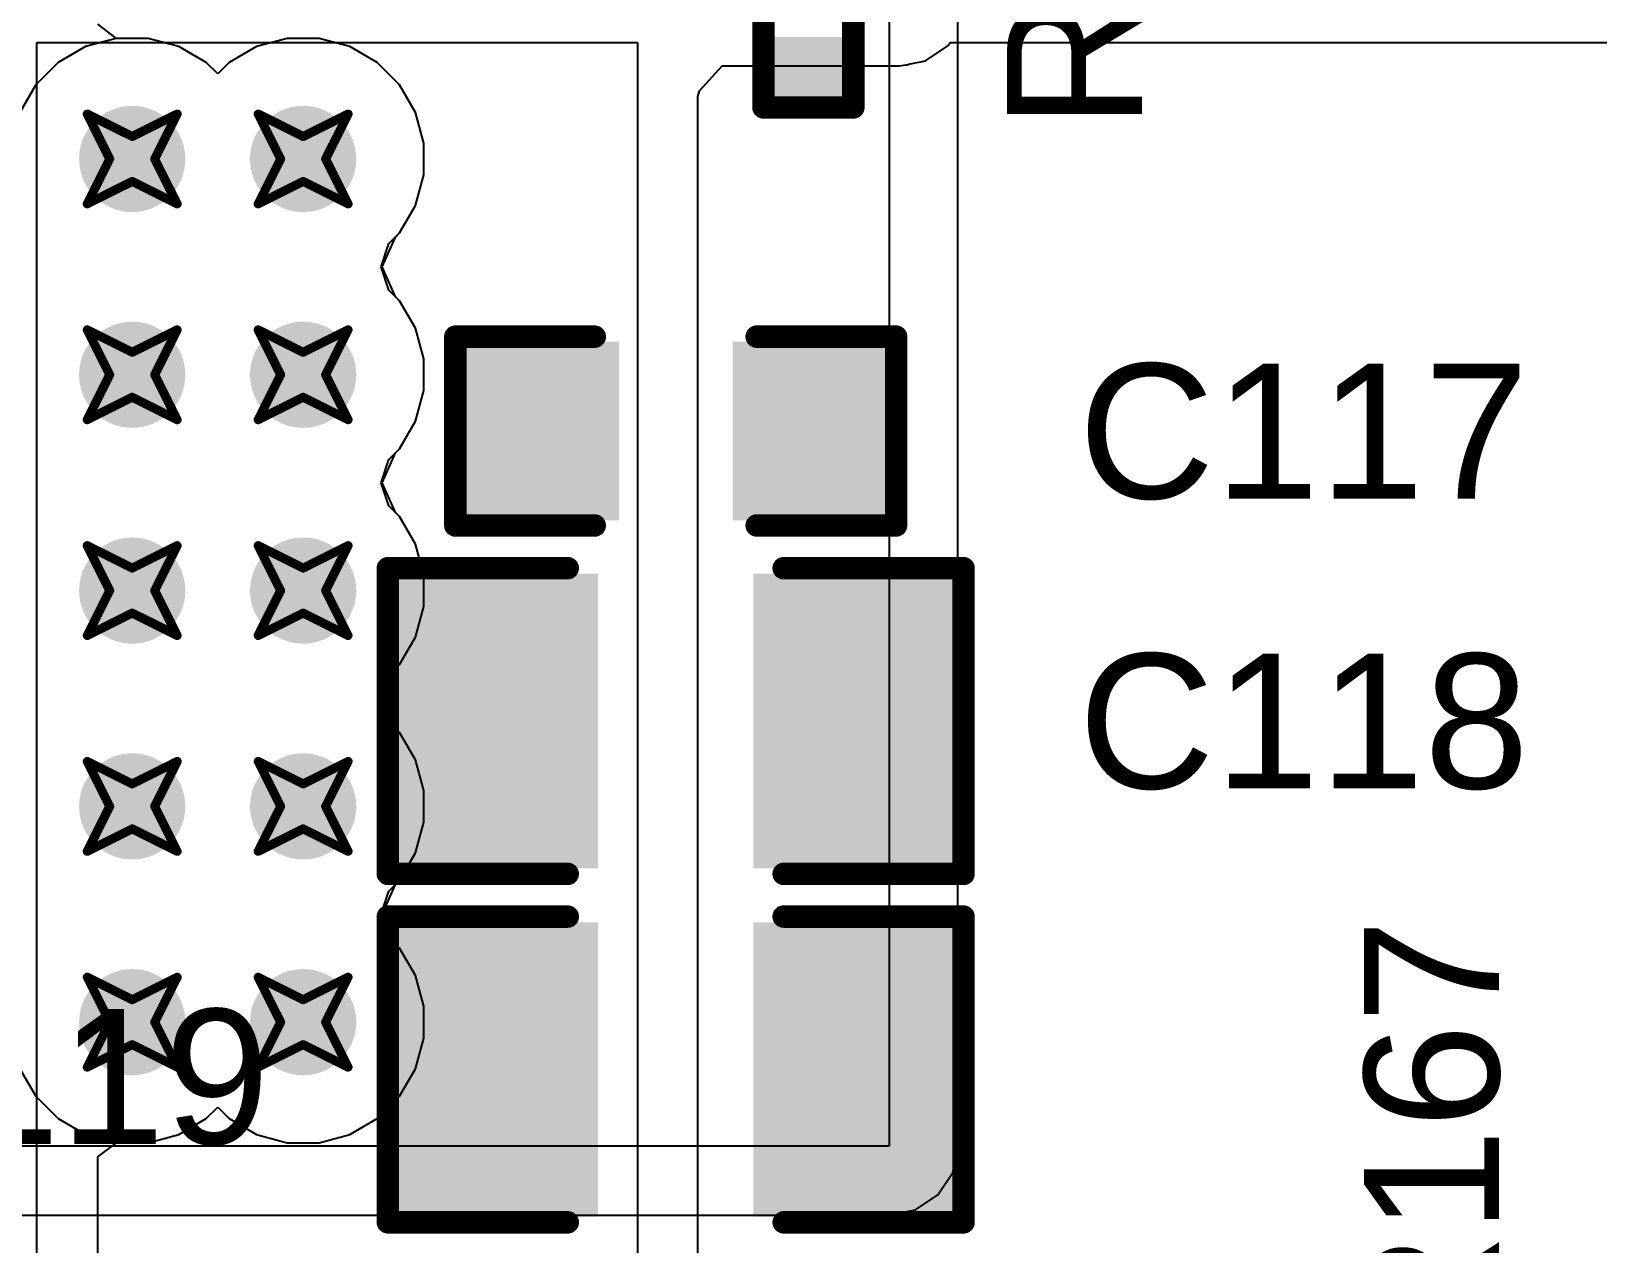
# Model space of a CAD drawing. Header units: inches. Extents: x -36 to 349, y -11 to 240.
# Drawn here: x 50.64 to 59.48, y 36.33 to 43.18 of the extents above; entities that cross this region are included whole.
import ezdxf

# ---------------------------------------------------------------- set-up
doc = ezdxf.new("R2010")
doc.units = ezdxf.units.IN
for name, color, linetype in [('Bottom Layer', 5, 'Continuous'), ('Drill Drawing', 1, 'Continuous'), ('Layer 1', 16, 'Continuous'), ('Layer 2', 76, 'Continuous'), ('Top Layer', 1, 'Continuous'), ('Top Overlay', 2, 'Continuous'), ('Top Paste', 8, 'Continuous'), ('Top Solder', 216, 'Continuous'), ('Via Holes', 16, 'Continuous')]:
    doc.layers.add(name, color=color, linetype=linetype)
doc.styles.add('Arial', font='', dxfattribs={"height": 0.2})
doc.styles.get('Arial').set_extended_font_data('Arial')

# ---------------------------------------------------------------- blocks, each defined once
blk = doc.blocks.new('R___0201_228')
at = {"layer": 'Top Layer'}
for points in [[(-0.41, 0.185), (-0.14, 0.185), (-0.14, -0.185), (-0.41, -0.185)], [(0.14, 0.185), (0.41, 0.185), (0.41, -0.185), (0.14, -0.185)]]:
    blk.add_hatch(color=1, dxfattribs=at).paths.add_polyline_path(points)
at = {"layer": 'Top Paste'}
for points in [[(-0.41, 0.185), (-0.14, 0.185), (-0.14, -0.185), (-0.41, -0.185)], [(0.14, 0.185), (0.41, 0.185), (0.41, -0.185), (0.14, -0.185)]]:
    blk.add_hatch(color=8, dxfattribs=at).paths.add_polyline_path(points)
at = {"layer": 'Top Solder'}
for points in [[(-0.465, 0.24), (-0.085, 0.24), (-0.085, -0.24), (-0.465, -0.24)], [(0.085, 0.24), (0.465, 0.24), (0.465, -0.24), (0.085, -0.24)]]:
    blk.add_hatch(color=216, dxfattribs=at).paths.add_polyline_path(points)
at = {"layer": 'Top Overlay'}
for points in [[(-0.4826, -0.254, 0.127, 0.127, 0), (-0.4826, 0.254, 0.127, 0.127, 0)], [(0.4826, 0.254, 0.127, 0.127, 0), (-0.4826, 0.254, 0.127, 0.127, 0)], [(0.4826, -0.254, 0.127, 0.127, 0), (0.4826, 0.254, 0.127, 0.127, 0)], [(0.4826, -0.254, 0.127, 0.127, 0), (-0.4826, -0.254, 0.127, 0.127, 0)]]:
    blk.add_lwpolyline(points, format="xyseb", dxfattribs=at)
for points in [[(-0.5144, 0.254, 0.0635, 0.0635, 1), (-0.4509, 0.254, 0.0635, 0.0635, 1)], [(-0.5144, 0.254, 0.0635, 0.0635, 1), (-0.4509, 0.254, 0.0635, 0.0635, 1)], [(0.4508, 0.254, 0.0635, 0.0635, 1), (0.5143, 0.254, 0.0635, 0.0635, 1)], [(0.4508, 0.254, 0.0635, 0.0635, 1), (0.5143, 0.254, 0.0635, 0.0635, 1)], [(-0.5144, -0.254, 0.0635, 0.0635, 1), (-0.4509, -0.254, 0.0635, 0.0635, 1)], [(-0.5144, -0.254, 0.0635, 0.0635, 1), (-0.4509, -0.254, 0.0635, 0.0635, 1)], [(0.4508, -0.254, 0.0635, 0.0635, 1), (0.5143, -0.254, 0.0635, 0.0635, 1)], [(0.4508, -0.254, 0.0635, 0.0635, 1), (0.5143, -0.254, 0.0635, 0.0635, 1)]]:
    blk.add_lwpolyline(points, format="xyseb", close=True, dxfattribs=at)
blk = doc.blocks.new('C___0805_420')
at = {"layer": 'Top Layer'}
for points in [[(-1.524, 0.762), (-0.508, 0.762), (-0.508, -0.762), (-1.524, -0.762)], [(0.508, 0.762), (1.524, 0.762), (1.524, -0.762), (0.508, -0.762)]]:
    blk.add_hatch(color=1, dxfattribs=at).paths.add_polyline_path(points)
at = {"layer": 'Top Paste'}
for points in [[(-1.524, 0.762), (-0.508, 0.762), (-0.508, -0.762), (-1.524, -0.762)], [(0.508, 0.762), (1.524, 0.762), (1.524, -0.762), (0.508, -0.762)]]:
    blk.add_hatch(color=8, dxfattribs=at).paths.add_polyline_path(points)
at = {"layer": 'Top Solder'}
for points in [[(-1.594, 0.832), (-0.438, 0.832), (-0.438, -0.832), (-1.594, -0.832)], [(0.438, 0.832), (1.594, 0.832), (1.594, -0.832), (0.438, -0.832)]]:
    blk.add_hatch(color=216, dxfattribs=at).paths.add_polyline_path(points)
at = {"layer": 'Top Overlay'}
for points in [[(-1.6256, 0.8636, 0.127, 0.127, 0), (-0.6096, 0.8636, 0.127, 0.127, 0)], [(-1.6256, -0.8636, 0.127, 0.127, 0), (-1.6256, 0.8636, 0.127, 0.127, 0)], [(0.6096, 0.8636, 0.127, 0.127, 0), (1.6256, 0.8636, 0.127, 0.127, 0)], [(1.6256, -0.8636, 0.127, 0.127, 0), (1.6256, 0.8636, 0.127, 0.127, 0)], [(-1.6256, -0.8636, 0.127, 0.127, 0), (-0.6096, -0.8636, 0.127, 0.127, 0)], [(0.6096, -0.8636, 0.127, 0.127, 0), (1.6256, -0.8636, 0.127, 0.127, 0)]]:
    blk.add_lwpolyline(points, format="xyseb", dxfattribs=at)
for points in [[(-1.6573, 0.8636, 0.0635, 0.0635, 1), (-1.5938, 0.8636, 0.0635, 0.0635, 1)], [(-1.6573, 0.8636, 0.0635, 0.0635, 1), (-1.5938, 0.8636, 0.0635, 0.0635, 1)], [(-0.6413, 0.8636, 0.0635, 0.0635, 1), (-0.5778, 0.8636, 0.0635, 0.0635, 1)], [(0.5779, 0.8636, 0.0635, 0.0635, 1), (0.6414, 0.8636, 0.0635, 0.0635, 1)], [(1.5939, 0.8636, 0.0635, 0.0635, 1), (1.6574, 0.8636, 0.0635, 0.0635, 1)], [(1.5939, 0.8636, 0.0635, 0.0635, 1), (1.6574, 0.8636, 0.0635, 0.0635, 1)], [(-1.6573, -0.8636, 0.0635, 0.0635, 1), (-1.5938, -0.8636, 0.0635, 0.0635, 1)], [(-1.6573, -0.8636, 0.0635, 0.0635, 1), (-1.5938, -0.8636, 0.0635, 0.0635, 1)], [(-0.6413, -0.8636, 0.0635, 0.0635, 1), (-0.5778, -0.8636, 0.0635, 0.0635, 1)], [(0.5779, -0.8636, 0.0635, 0.0635, 1), (0.6414, -0.8636, 0.0635, 0.0635, 1)], [(1.5939, -0.8636, 0.0635, 0.0635, 1), (1.6574, -0.8636, 0.0635, 0.0635, 1)], [(1.5939, -0.8636, 0.0635, 0.0635, 1), (1.6574, -0.8636, 0.0635, 0.0635, 1)]]:
    blk.add_lwpolyline(points, format="xyseb", close=True, dxfattribs=at)
blk = doc.blocks.new('C___0805_421')
at = {"layer": 'Top Layer'}
for points in [[(-1.524, 0.762), (-0.508, 0.762), (-0.508, -0.762), (-1.524, -0.762)], [(0.508, 0.762), (1.524, 0.762), (1.524, -0.762), (0.508, -0.762)]]:
    blk.add_hatch(color=1, dxfattribs=at).paths.add_polyline_path(points)
at = {"layer": 'Top Paste'}
for points in [[(-1.524, 0.762), (-0.508, 0.762), (-0.508, -0.762), (-1.524, -0.762)], [(0.508, 0.762), (1.524, 0.762), (1.524, -0.762), (0.508, -0.762)]]:
    blk.add_hatch(color=8, dxfattribs=at).paths.add_polyline_path(points)
at = {"layer": 'Top Solder'}
for points in [[(-1.594, 0.832), (-0.438, 0.832), (-0.438, -0.832), (-1.594, -0.832)], [(0.438, 0.832), (1.594, 0.832), (1.594, -0.832), (0.438, -0.832)]]:
    blk.add_hatch(color=216, dxfattribs=at).paths.add_polyline_path(points)
at = {"layer": 'Top Overlay'}
for points in [[(-1.6256, 0.8636, 0.127, 0.127, 0), (-0.6096, 0.8636, 0.127, 0.127, 0)], [(-1.6256, -0.8636, 0.127, 0.127, 0), (-1.6256, 0.8636, 0.127, 0.127, 0)], [(0.6096, 0.8636, 0.127, 0.127, 0), (1.6256, 0.8636, 0.127, 0.127, 0)], [(1.6256, -0.8636, 0.127, 0.127, 0), (1.6256, 0.8636, 0.127, 0.127, 0)], [(-1.6256, -0.8636, 0.127, 0.127, 0), (-0.6096, -0.8636, 0.127, 0.127, 0)], [(0.6096, -0.8636, 0.127, 0.127, 0), (1.6256, -0.8636, 0.127, 0.127, 0)]]:
    blk.add_lwpolyline(points, format="xyseb", dxfattribs=at)
for points in [[(-1.6573, 0.8636, 0.0635, 0.0635, 1), (-1.5938, 0.8636, 0.0635, 0.0635, 1)], [(-1.6573, 0.8636, 0.0635, 0.0635, 1), (-1.5938, 0.8636, 0.0635, 0.0635, 1)], [(-0.6413, 0.8636, 0.0635, 0.0635, 1), (-0.5778, 0.8636, 0.0635, 0.0635, 1)], [(0.5779, 0.8636, 0.0635, 0.0635, 1), (0.6414, 0.8636, 0.0635, 0.0635, 1)], [(1.5939, 0.8636, 0.0635, 0.0635, 1), (1.6574, 0.8636, 0.0635, 0.0635, 1)], [(1.5939, 0.8636, 0.0635, 0.0635, 1), (1.6574, 0.8636, 0.0635, 0.0635, 1)], [(-1.6573, -0.8636, 0.0635, 0.0635, 1), (-1.5938, -0.8636, 0.0635, 0.0635, 1)], [(-1.6573, -0.8636, 0.0635, 0.0635, 1), (-1.5938, -0.8636, 0.0635, 0.0635, 1)], [(-0.6413, -0.8636, 0.0635, 0.0635, 1), (-0.5778, -0.8636, 0.0635, 0.0635, 1)], [(0.5779, -0.8636, 0.0635, 0.0635, 1), (0.6414, -0.8636, 0.0635, 0.0635, 1)], [(1.5939, -0.8636, 0.0635, 0.0635, 1), (1.6574, -0.8636, 0.0635, 0.0635, 1)], [(1.5939, -0.8636, 0.0635, 0.0635, 1), (1.6574, -0.8636, 0.0635, 0.0635, 1)]]:
    blk.add_lwpolyline(points, format="xyseb", close=True, dxfattribs=at)
blk = doc.blocks.new('C___0603_422')
at = {"layer": 'Top Layer'}
for points in [[(-0.381, 0.4445), (-0.381, -0.4445), (-1.143, -0.4445), (-1.143, 0.4445)], [(1.143, 0.4445), (1.143, -0.4445), (0.381, -0.4445), (0.381, 0.4445)]]:
    blk.add_hatch(color=1, dxfattribs=at).paths.add_polyline_path(points)
at = {"layer": 'Top Paste'}
for points in [[(-0.381, 0.4445), (-0.381, -0.4445), (-1.143, -0.4445), (-1.143, 0.4445)], [(1.143, 0.4445), (1.143, -0.4445), (0.381, -0.4445), (0.381, 0.4445)]]:
    blk.add_hatch(color=8, dxfattribs=at).paths.add_polyline_path(points)
at = {"layer": 'Top Solder'}
for points in [[(-0.321, 0.5045), (-0.321, -0.5045), (-1.203, -0.5045), (-1.203, 0.5045)], [(1.203, 0.5045), (1.203, -0.5045), (0.321, -0.5045), (0.321, 0.5045)]]:
    blk.add_hatch(color=216, dxfattribs=at).paths.add_polyline_path(points)
at = {"layer": 'Top Overlay'}
for points in [[(-1.2446, 0.5334, 0.127, 0.127, 0), (-0.4572, 0.5334, 0.127, 0.127, 0)], [(-1.2446, -0.5334, 0.127, 0.127, 0), (-1.2446, 0.5334, 0.127, 0.127, 0)], [(0.4572, 0.5334, 0.127, 0.127, 0), (1.2446, 0.5334, 0.127, 0.127, 0)], [(1.2446, -0.5334, 0.127, 0.127, 0), (1.2446, 0.5334, 0.127, 0.127, 0)], [(-1.2446, -0.5334, 0.127, 0.127, 0), (-0.4572, -0.5334, 0.127, 0.127, 0)], [(0.4572, -0.5334, 0.127, 0.127, 0), (1.2446, -0.5334, 0.127, 0.127, 0)]]:
    blk.add_lwpolyline(points, format="xyseb", dxfattribs=at)
for points in [[(-1.2763, 0.5334, 0.0635, 0.0635, 1), (-1.2128, 0.5334, 0.0635, 0.0635, 1)], [(-1.2763, 0.5334, 0.0635, 0.0635, 1), (-1.2128, 0.5334, 0.0635, 0.0635, 1)], [(-0.4889, 0.5334, 0.0635, 0.0635, 1), (-0.4254, 0.5334, 0.0635, 0.0635, 1)], [(0.4255, 0.5334, 0.0635, 0.0635, 1), (0.489, 0.5334, 0.0635, 0.0635, 1)], [(1.2129, 0.5334, 0.0635, 0.0635, 1), (1.2764, 0.5334, 0.0635, 0.0635, 1)], [(1.2129, 0.5334, 0.0635, 0.0635, 1), (1.2764, 0.5334, 0.0635, 0.0635, 1)], [(-1.2763, -0.5334, 0.0635, 0.0635, 1), (-1.2128, -0.5334, 0.0635, 0.0635, 1)], [(-1.2763, -0.5334, 0.0635, 0.0635, 1), (-1.2128, -0.5334, 0.0635, 0.0635, 1)], [(-0.4889, -0.5334, 0.0635, 0.0635, 1), (-0.4254, -0.5334, 0.0635, 0.0635, 1)], [(0.4255, -0.5334, 0.0635, 0.0635, 1), (0.489, -0.5334, 0.0635, 0.0635, 1)], [(1.2129, -0.5334, 0.0635, 0.0635, 1), (1.2764, -0.5334, 0.0635, 0.0635, 1)], [(1.2129, -0.5334, 0.0635, 0.0635, 1), (1.2764, -0.5334, 0.0635, 0.0635, 1)]]:
    blk.add_lwpolyline(points, format="xyseb", close=True, dxfattribs=at)

msp = doc.modelspace()

# ---------------------------------------------------------------- hatches: boundary and pattern name
at = {"layer": 'Bottom Layer'}
h = msp.add_hatch(color=5, dxfattribs=at)
edge = h.paths.add_edge_path()
edge.add_arc((51.2068, 42.457), 0.3, 0, 360)
h = msp.add_hatch(color=5, dxfattribs=at)
edge = h.paths.add_edge_path()
edge.add_arc((52.172, 42.457), 0.3, 0, 360)
h = msp.add_hatch(color=5, dxfattribs=at)
edge = h.paths.add_edge_path()
edge.add_arc((51.2068, 41.2378), 0.3, 0, 360)
h = msp.add_hatch(color=5, dxfattribs=at)
edge = h.paths.add_edge_path()
edge.add_arc((52.172, 41.2378), 0.3, 0, 360)
h = msp.add_hatch(color=5, dxfattribs=at)
edge = h.paths.add_edge_path()
edge.add_arc((51.2068, 40.0186), 0.3, 0, 360)
h = msp.add_hatch(color=5, dxfattribs=at)
edge = h.paths.add_edge_path()
edge.add_arc((52.172, 40.0186), 0.3, 0, 360)
h = msp.add_hatch(color=5, dxfattribs=at)
edge = h.paths.add_edge_path()
edge.add_arc((51.2068, 38.7994), 0.3, 0, 360)
h = msp.add_hatch(color=5, dxfattribs=at)
edge = h.paths.add_edge_path()
edge.add_arc((52.172, 38.7994), 0.3, 0, 360)
h = msp.add_hatch(color=5, dxfattribs=at)
edge = h.paths.add_edge_path()
edge.add_arc((51.2068, 37.5802), 0.3, 0, 360)
h = msp.add_hatch(color=5, dxfattribs=at)
edge = h.paths.add_edge_path()
edge.add_arc((52.172, 37.5802), 0.3, 0, 360)
at = {"layer": 'Layer 1'}
h = msp.add_hatch(color=16, dxfattribs=at)
edge = h.paths.add_edge_path()
edge.add_arc((51.2068, 42.457), 0.3, 0, 360)
h = msp.add_hatch(color=16, dxfattribs=at)
edge = h.paths.add_edge_path()
edge.add_arc((52.172, 42.457), 0.3, 0, 360)
h = msp.add_hatch(color=16, dxfattribs=at)
edge = h.paths.add_edge_path()
edge.add_arc((51.2068, 41.2378), 0.3, 0, 360)
h = msp.add_hatch(color=16, dxfattribs=at)
edge = h.paths.add_edge_path()
edge.add_arc((52.172, 41.2378), 0.3, 0, 360)
h = msp.add_hatch(color=16, dxfattribs=at)
edge = h.paths.add_edge_path()
edge.add_arc((51.2068, 40.0186), 0.3, 0, 360)
h = msp.add_hatch(color=16, dxfattribs=at)
edge = h.paths.add_edge_path()
edge.add_arc((52.172, 40.0186), 0.3, 0, 360)
h = msp.add_hatch(color=16, dxfattribs=at)
edge = h.paths.add_edge_path()
edge.add_arc((51.2068, 38.7994), 0.3, 0, 360)
h = msp.add_hatch(color=16, dxfattribs=at)
edge = h.paths.add_edge_path()
edge.add_arc((52.172, 38.7994), 0.3, 0, 360)
h = msp.add_hatch(color=16, dxfattribs=at)
edge = h.paths.add_edge_path()
edge.add_arc((51.2068, 37.5802), 0.3, 0, 360)
h = msp.add_hatch(color=16, dxfattribs=at)
edge = h.paths.add_edge_path()
edge.add_arc((52.172, 37.5802), 0.3, 0, 360)
at = {"layer": 'Layer 2'}
h = msp.add_hatch(color=76, dxfattribs=at)
edge = h.paths.add_edge_path()
edge.add_arc((51.2068, 42.457), 0.3, 0, 360)
h = msp.add_hatch(color=76, dxfattribs=at)
edge = h.paths.add_edge_path()
edge.add_arc((52.172, 42.457), 0.3, 0, 360)
h = msp.add_hatch(color=76, dxfattribs=at)
edge = h.paths.add_edge_path()
edge.add_arc((51.2068, 41.2378), 0.3, 0, 360)
h = msp.add_hatch(color=76, dxfattribs=at)
edge = h.paths.add_edge_path()
edge.add_arc((52.172, 41.2378), 0.3, 0, 360)
h = msp.add_hatch(color=76, dxfattribs=at)
edge = h.paths.add_edge_path()
edge.add_arc((51.2068, 40.0186), 0.3, 0, 360)
h = msp.add_hatch(color=76, dxfattribs=at)
edge = h.paths.add_edge_path()
edge.add_arc((52.172, 40.0186), 0.3, 0, 360)
h = msp.add_hatch(color=76, dxfattribs=at)
edge = h.paths.add_edge_path()
edge.add_arc((51.2068, 38.7994), 0.3, 0, 360)
h = msp.add_hatch(color=76, dxfattribs=at)
edge = h.paths.add_edge_path()
edge.add_arc((52.172, 38.7994), 0.3, 0, 360)
h = msp.add_hatch(color=76, dxfattribs=at)
edge = h.paths.add_edge_path()
edge.add_arc((51.2068, 37.5802), 0.3, 0, 360)
h = msp.add_hatch(color=76, dxfattribs=at)
edge = h.paths.add_edge_path()
edge.add_arc((52.172, 37.5802), 0.3, 0, 360)
at = {"layer": 'Top Layer'}
h = msp.add_hatch(color=1, dxfattribs=at)
edge = h.paths.add_edge_path()
edge.add_arc((51.2068, 42.457), 0.3, 0, 360)
h = msp.add_hatch(color=1, dxfattribs=at)
edge = h.paths.add_edge_path()
edge.add_arc((52.172, 42.457), 0.3, 0, 360)
h = msp.add_hatch(color=1, dxfattribs=at)
edge = h.paths.add_edge_path()
edge.add_arc((51.2068, 41.2378), 0.3, 0, 360)
h = msp.add_hatch(color=1, dxfattribs=at)
edge = h.paths.add_edge_path()
edge.add_arc((52.172, 41.2378), 0.3, 0, 360)
h = msp.add_hatch(color=1, dxfattribs=at)
edge = h.paths.add_edge_path()
edge.add_arc((51.2068, 40.0186), 0.3, 0, 360)
h = msp.add_hatch(color=1, dxfattribs=at)
edge = h.paths.add_edge_path()
edge.add_arc((52.172, 40.0186), 0.3, 0, 360)
h = msp.add_hatch(color=1, dxfattribs=at)
edge = h.paths.add_edge_path()
edge.add_arc((51.2068, 38.7994), 0.3, 0, 360)
h = msp.add_hatch(color=1, dxfattribs=at)
edge = h.paths.add_edge_path()
edge.add_arc((52.172, 38.7994), 0.3, 0, 360)
h = msp.add_hatch(color=1, dxfattribs=at)
edge = h.paths.add_edge_path()
edge.add_arc((51.2068, 37.5802), 0.3, 0, 360)
h = msp.add_hatch(color=1, dxfattribs=at)
edge = h.paths.add_edge_path()
edge.add_arc((52.172, 37.5802), 0.3, 0, 360)
at = {"layer": 'Via Holes'}
h = msp.add_hatch(color=7, dxfattribs=at)
edge = h.paths.add_edge_path()
edge.add_arc((51.2068, 42.457), 0.15, 0, 360)
h = msp.add_hatch(color=7, dxfattribs=at)
edge = h.paths.add_edge_path()
edge.add_arc((52.172, 42.457), 0.15, 0, 360)
h = msp.add_hatch(color=7, dxfattribs=at)
edge = h.paths.add_edge_path()
edge.add_arc((51.2068, 41.2378), 0.15, 0, 360)
h = msp.add_hatch(color=7, dxfattribs=at)
edge = h.paths.add_edge_path()
edge.add_arc((52.172, 41.2378), 0.15, 0, 360)
h = msp.add_hatch(color=7, dxfattribs=at)
edge = h.paths.add_edge_path()
edge.add_arc((51.2068, 40.0186), 0.15, 0, 360)
h = msp.add_hatch(color=7, dxfattribs=at)
edge = h.paths.add_edge_path()
edge.add_arc((52.172, 40.0186), 0.15, 0, 360)
h = msp.add_hatch(color=7, dxfattribs=at)
edge = h.paths.add_edge_path()
edge.add_arc((51.2068, 38.7994), 0.15, 0, 360)
h = msp.add_hatch(color=7, dxfattribs=at)
edge = h.paths.add_edge_path()
edge.add_arc((52.172, 38.7994), 0.15, 0, 360)
h = msp.add_hatch(color=7, dxfattribs=at)
edge = h.paths.add_edge_path()
edge.add_arc((51.2068, 37.5802), 0.15, 0, 360)
h = msp.add_hatch(color=7, dxfattribs=at)
edge = h.paths.add_edge_path()
edge.add_arc((52.172, 37.5802), 0.15, 0, 360)

# ---------------------------------------------------------------- linework, layer by layer
at = {"layer": 'Bottom Layer'}
for p, q in [((50.9439, 43.0916), (50.7887, 43.0019)), ((51.1171, 43.138), (50.9439, 43.0916)), ((51.2965, 43.138), (51.1171, 43.138)), ((51.4697, 43.0916), (51.2965, 43.138)), ((51.6249, 43.0019), (51.4697, 43.0916)), ((51.9091, 43.0916), (51.7539, 43.0019)), ((52.0823, 43.138), (51.9091, 43.0916)), ((52.2617, 43.138), (52.0823, 43.138)), ((52.4349, 43.0916), (52.2617, 43.138)), ((52.5901, 43.0019), (52.4349, 43.0916)), ((50.7887, 43.0019), (50.6619, 42.8751)), ((51.6894, 42.9375), (51.6249, 43.0019)), ((51.7539, 43.0019), (51.6894, 42.9375)), ((52.7169, 42.8751), (52.5901, 43.0019)), ((50.6619, 42.8751), (50.5722, 42.7198)), ((52.8066, 42.7198), (52.7169, 42.8751)), ((52.853, 42.5466), (52.8066, 42.7198)), ((52.853, 42.3673), (52.853, 42.5466)), ((52.8066, 42.1941), (52.853, 42.3673)), ((52.7169, 42.0388), (52.8066, 42.1941)), ((52.6568, 41.9787), (52.7169, 42.0388)), ((52.6121, 41.8474), (52.6568, 41.9787)), ((52.6568, 41.7161), (52.6121, 41.8474)), ((52.7169, 41.6559), (52.6568, 41.7161)), ((52.8066, 41.5006), (52.7169, 41.6559)), ((52.853, 41.3274), (52.8066, 41.5006)), ((52.853, 41.1481), (52.853, 41.3274)), ((52.8066, 40.9749), (52.853, 41.1481)), ((52.7169, 40.8196), (52.8066, 40.9749)), ((52.6568, 40.7595), (52.7169, 40.8196)), ((52.6121, 40.6282), (52.6568, 40.7595)), ((52.6568, 40.4969), (52.6121, 40.6282)), ((52.7169, 40.4367), (52.6568, 40.4969)), ((52.8066, 40.2814), (52.7169, 40.4367)), ((52.853, 40.1082), (52.8066, 40.2814)), ((52.853, 39.9289), (52.853, 40.1082)), ((52.8066, 39.7557), (52.853, 39.9289)), ((52.7169, 39.6004), (52.8066, 39.7557)), ((52.6121, 39.409), (52.6568, 39.5403)), ((52.6568, 39.5403), (52.7169, 39.6004)), ((52.6568, 39.2777), (52.6121, 39.409)), ((52.7169, 39.2175), (52.6568, 39.2777)), ((52.8066, 39.0622), (52.7169, 39.2175)), ((52.853, 38.889), (52.8066, 39.0622)), ((52.853, 38.7097), (52.853, 38.889)), ((52.8066, 38.5365), (52.853, 38.7097)), ((52.7169, 38.3812), (52.8066, 38.5365)), ((52.6121, 38.1898), (52.6568, 38.3211)), ((52.6568, 38.3211), (52.7169, 38.3812)), ((52.6568, 38.0585), (52.6121, 38.1898)), ((52.7169, 37.9983), (52.6568, 38.0585)), ((52.8066, 37.843), (52.7169, 37.9983)), ((52.853, 37.6698), (52.8066, 37.843)), ((52.853, 37.4905), (52.853, 37.6698)), ((52.8066, 37.3173), (52.853, 37.4905)), ((50.5722, 37.3173), (50.6619, 37.162)), ((52.7169, 37.162), (52.8066, 37.3173)), ((50.6619, 37.162), (50.7887, 37.0352)), ((52.5901, 37.0352), (52.7169, 37.162)), ((51.6249, 37.0352), (51.6894, 37.0997)), ((51.6894, 37.0997), (51.7539, 37.0352)), ((50.7887, 37.0352), (50.9439, 36.9456)), ((51.4697, 36.9456), (51.6249, 37.0352)), ((51.7539, 37.0352), (51.9091, 36.9456)), ((52.4349, 36.9456), (52.5901, 37.0352)), ((50.9439, 36.9456), (51.1171, 36.8992)), ((51.1171, 36.8992), (51.2965, 36.8992)), ((51.2965, 36.8992), (51.4697, 36.9456)), ((51.9091, 36.9456), (52.0823, 36.8992)), ((52.0823, 36.8992), (52.2617, 36.8992)), ((52.2617, 36.8992), (52.4349, 36.9456))]:
    msp.add_line(p, q, dxfattribs=at)
at = {"layer": 'Drill Drawing'}
for points in [[(50.9528, 42.711, 0.0508, 0.0508, 0), (51.2068, 42.584, 0.0508, 0.0508, 0)], [(50.9528, 42.711, 0.0508, 0.0508, 0), (51.0798, 42.457, 0.0508, 0.0508, 0)], [(51.2068, 42.584, 0.0508, 0.0508, 0), (51.4608, 42.711, 0.0508, 0.0508, 0)], [(51.3338, 42.457, 0.0508, 0.0508, 0), (51.4608, 42.711, 0.0508, 0.0508, 0)], [(51.918, 42.711, 0.0508, 0.0508, 0), (52.172, 42.584, 0.0508, 0.0508, 0)], [(51.918, 42.711, 0.0508, 0.0508, 0), (52.045, 42.457, 0.0508, 0.0508, 0)], [(52.172, 42.584, 0.0508, 0.0508, 0), (52.426, 42.711, 0.0508, 0.0508, 0)], [(52.299, 42.457, 0.0508, 0.0508, 0), (52.426, 42.711, 0.0508, 0.0508, 0)], [(50.9528, 42.203, 0.0508, 0.0508, 0), (51.0798, 42.457, 0.0508, 0.0508, 0)], [(51.3338, 42.457, 0.0508, 0.0508, 0), (51.4608, 42.203, 0.0508, 0.0508, 0)], [(51.918, 42.203, 0.0508, 0.0508, 0), (52.045, 42.457, 0.0508, 0.0508, 0)], [(52.299, 42.457, 0.0508, 0.0508, 0), (52.426, 42.203, 0.0508, 0.0508, 0)], [(50.9528, 42.203, 0.0508, 0.0508, 0), (51.2068, 42.33, 0.0508, 0.0508, 0)], [(51.2068, 42.33, 0.0508, 0.0508, 0), (51.4608, 42.203, 0.0508, 0.0508, 0)], [(51.918, 42.203, 0.0508, 0.0508, 0), (52.172, 42.33, 0.0508, 0.0508, 0)], [(52.172, 42.33, 0.0508, 0.0508, 0), (52.426, 42.203, 0.0508, 0.0508, 0)], [(50.9528, 41.4918, 0.0508, 0.0508, 0), (51.2068, 41.3648, 0.0508, 0.0508, 0)], [(50.9528, 41.4918, 0.0508, 0.0508, 0), (51.0798, 41.2378, 0.0508, 0.0508, 0)], [(51.2068, 41.3648, 0.0508, 0.0508, 0), (51.4608, 41.4918, 0.0508, 0.0508, 0)], [(51.3338, 41.2378, 0.0508, 0.0508, 0), (51.4608, 41.4918, 0.0508, 0.0508, 0)], [(51.918, 41.4918, 0.0508, 0.0508, 0), (52.172, 41.3648, 0.0508, 0.0508, 0)], [(51.918, 41.4918, 0.0508, 0.0508, 0), (52.045, 41.2378, 0.0508, 0.0508, 0)], [(52.172, 41.3648, 0.0508, 0.0508, 0), (52.426, 41.4918, 0.0508, 0.0508, 0)], [(52.299, 41.2378, 0.0508, 0.0508, 0), (52.426, 41.4918, 0.0508, 0.0508, 0)], [(50.9528, 40.9838, 0.0508, 0.0508, 0), (51.0798, 41.2378, 0.0508, 0.0508, 0)], [(51.3338, 41.2378, 0.0508, 0.0508, 0), (51.4608, 40.9838, 0.0508, 0.0508, 0)], [(51.918, 40.9838, 0.0508, 0.0508, 0), (52.045, 41.2378, 0.0508, 0.0508, 0)], [(52.299, 41.2378, 0.0508, 0.0508, 0), (52.426, 40.9838, 0.0508, 0.0508, 0)], [(50.9528, 40.9838, 0.0508, 0.0508, 0), (51.2068, 41.1108, 0.0508, 0.0508, 0)], [(51.2068, 41.1108, 0.0508, 0.0508, 0), (51.4608, 40.9838, 0.0508, 0.0508, 0)], [(51.918, 40.9838, 0.0508, 0.0508, 0), (52.172, 41.1108, 0.0508, 0.0508, 0)], [(52.172, 41.1108, 0.0508, 0.0508, 0), (52.426, 40.9838, 0.0508, 0.0508, 0)], [(50.9528, 40.2726, 0.0508, 0.0508, 0), (51.2068, 40.1456, 0.0508, 0.0508, 0)], [(50.9528, 40.2726, 0.0508, 0.0508, 0), (51.0798, 40.0186, 0.0508, 0.0508, 0)], [(51.2068, 40.1456, 0.0508, 0.0508, 0), (51.4608, 40.2726, 0.0508, 0.0508, 0)], [(51.3338, 40.0186, 0.0508, 0.0508, 0), (51.4608, 40.2726, 0.0508, 0.0508, 0)], [(51.918, 40.2726, 0.0508, 0.0508, 0), (52.172, 40.1456, 0.0508, 0.0508, 0)], [(51.918, 40.2726, 0.0508, 0.0508, 0), (52.045, 40.0186, 0.0508, 0.0508, 0)], [(52.172, 40.1456, 0.0508, 0.0508, 0), (52.426, 40.2726, 0.0508, 0.0508, 0)], [(52.299, 40.0186, 0.0508, 0.0508, 0), (52.426, 40.2726, 0.0508, 0.0508, 0)], [(50.9528, 39.7646, 0.0508, 0.0508, 0), (51.0798, 40.0186, 0.0508, 0.0508, 0)], [(51.3338, 40.0186, 0.0508, 0.0508, 0), (51.4608, 39.7646, 0.0508, 0.0508, 0)], [(51.918, 39.7646, 0.0508, 0.0508, 0), (52.045, 40.0186, 0.0508, 0.0508, 0)], [(52.299, 40.0186, 0.0508, 0.0508, 0), (52.426, 39.7646, 0.0508, 0.0508, 0)], [(50.9528, 39.7646, 0.0508, 0.0508, 0), (51.2068, 39.8916, 0.0508, 0.0508, 0)], [(51.2068, 39.8916, 0.0508, 0.0508, 0), (51.4608, 39.7646, 0.0508, 0.0508, 0)], [(51.918, 39.7646, 0.0508, 0.0508, 0), (52.172, 39.8916, 0.0508, 0.0508, 0)], [(52.172, 39.8916, 0.0508, 0.0508, 0), (52.426, 39.7646, 0.0508, 0.0508, 0)], [(50.9528, 39.0534, 0.0508, 0.0508, 0), (51.2068, 38.9264, 0.0508, 0.0508, 0)], [(50.9528, 39.0534, 0.0508, 0.0508, 0), (51.0798, 38.7994, 0.0508, 0.0508, 0)], [(51.2068, 38.9264, 0.0508, 0.0508, 0), (51.4608, 39.0534, 0.0508, 0.0508, 0)], [(51.3338, 38.7994, 0.0508, 0.0508, 0), (51.4608, 39.0534, 0.0508, 0.0508, 0)], [(51.918, 39.0534, 0.0508, 0.0508, 0), (52.172, 38.9264, 0.0508, 0.0508, 0)], [(51.918, 39.0534, 0.0508, 0.0508, 0), (52.045, 38.7994, 0.0508, 0.0508, 0)], [(52.172, 38.9264, 0.0508, 0.0508, 0), (52.426, 39.0534, 0.0508, 0.0508, 0)], [(52.299, 38.7994, 0.0508, 0.0508, 0), (52.426, 39.0534, 0.0508, 0.0508, 0)], [(50.9528, 38.5454, 0.0508, 0.0508, 0), (51.0798, 38.7994, 0.0508, 0.0508, 0)], [(51.3338, 38.7994, 0.0508, 0.0508, 0), (51.4608, 38.5454, 0.0508, 0.0508, 0)], [(51.918, 38.5454, 0.0508, 0.0508, 0), (52.045, 38.7994, 0.0508, 0.0508, 0)], [(52.299, 38.7994, 0.0508, 0.0508, 0), (52.426, 38.5454, 0.0508, 0.0508, 0)], [(50.9528, 38.5454, 0.0508, 0.0508, 0), (51.2068, 38.6724, 0.0508, 0.0508, 0)], [(51.2068, 38.6724, 0.0508, 0.0508, 0), (51.4608, 38.5454, 0.0508, 0.0508, 0)], [(51.918, 38.5454, 0.0508, 0.0508, 0), (52.172, 38.6724, 0.0508, 0.0508, 0)], [(52.172, 38.6724, 0.0508, 0.0508, 0), (52.426, 38.5454, 0.0508, 0.0508, 0)], [(50.9528, 37.8342, 0.0508, 0.0508, 0), (51.2068, 37.7072, 0.0508, 0.0508, 0)], [(50.9528, 37.8342, 0.0508, 0.0508, 0), (51.0798, 37.5802, 0.0508, 0.0508, 0)], [(51.2068, 37.7072, 0.0508, 0.0508, 0), (51.4608, 37.8342, 0.0508, 0.0508, 0)], [(51.3338, 37.5802, 0.0508, 0.0508, 0), (51.4608, 37.8342, 0.0508, 0.0508, 0)], [(51.918, 37.8342, 0.0508, 0.0508, 0), (52.172, 37.7072, 0.0508, 0.0508, 0)], [(51.918, 37.8342, 0.0508, 0.0508, 0), (52.045, 37.5802, 0.0508, 0.0508, 0)], [(52.172, 37.7072, 0.0508, 0.0508, 0), (52.426, 37.8342, 0.0508, 0.0508, 0)], [(52.299, 37.5802, 0.0508, 0.0508, 0), (52.426, 37.8342, 0.0508, 0.0508, 0)], [(50.9528, 37.3262, 0.0508, 0.0508, 0), (51.0798, 37.5802, 0.0508, 0.0508, 0)], [(51.3338, 37.5802, 0.0508, 0.0508, 0), (51.4608, 37.3262, 0.0508, 0.0508, 0)], [(51.918, 37.3262, 0.0508, 0.0508, 0), (52.045, 37.5802, 0.0508, 0.0508, 0)], [(52.299, 37.5802, 0.0508, 0.0508, 0), (52.426, 37.3262, 0.0508, 0.0508, 0)], [(50.9528, 37.3262, 0.0508, 0.0508, 0), (51.2068, 37.4532, 0.0508, 0.0508, 0)], [(51.2068, 37.4532, 0.0508, 0.0508, 0), (51.4608, 37.3262, 0.0508, 0.0508, 0)], [(51.918, 37.3262, 0.0508, 0.0508, 0), (52.172, 37.4532, 0.0508, 0.0508, 0)], [(52.172, 37.4532, 0.0508, 0.0508, 0), (52.426, 37.3262, 0.0508, 0.0508, 0)]]:
    msp.add_lwpolyline(points, format="xyseb", dxfattribs=at)
for points in [[(50.9401, 42.711, 0.0254, 0.0254, 1), (50.9655, 42.711, 0.0254, 0.0254, 1)], [(50.9401, 42.711, 0.0254, 0.0254, 1), (50.9655, 42.711, 0.0254, 0.0254, 1)], [(51.4481, 42.711, 0.0254, 0.0254, 1), (51.4735, 42.711, 0.0254, 0.0254, 1)], [(51.4481, 42.711, 0.0254, 0.0254, 1), (51.4735, 42.711, 0.0254, 0.0254, 1)], [(51.9053, 42.711, 0.0254, 0.0254, 1), (51.9307, 42.711, 0.0254, 0.0254, 1)], [(51.9053, 42.711, 0.0254, 0.0254, 1), (51.9307, 42.711, 0.0254, 0.0254, 1)], [(52.4133, 42.711, 0.0254, 0.0254, 1), (52.4387, 42.711, 0.0254, 0.0254, 1)], [(52.4133, 42.711, 0.0254, 0.0254, 1), (52.4387, 42.711, 0.0254, 0.0254, 1)], [(51.1941, 42.584, 0.0254, 0.0254, 1), (51.2195, 42.584, 0.0254, 0.0254, 1)], [(51.1941, 42.584, 0.0254, 0.0254, 1), (51.2195, 42.584, 0.0254, 0.0254, 1)], [(52.1593, 42.584, 0.0254, 0.0254, 1), (52.1847, 42.584, 0.0254, 0.0254, 1)], [(52.1593, 42.584, 0.0254, 0.0254, 1), (52.1847, 42.584, 0.0254, 0.0254, 1)], [(51.0671, 42.457, 0.0254, 0.0254, 1), (51.0925, 42.457, 0.0254, 0.0254, 1)], [(51.0671, 42.457, 0.0254, 0.0254, 1), (51.0925, 42.457, 0.0254, 0.0254, 1)], [(51.3211, 42.457, 0.0254, 0.0254, 1), (51.3465, 42.457, 0.0254, 0.0254, 1)], [(51.3211, 42.457, 0.0254, 0.0254, 1), (51.3465, 42.457, 0.0254, 0.0254, 1)], [(52.0323, 42.457, 0.0254, 0.0254, 1), (52.0577, 42.457, 0.0254, 0.0254, 1)], [(52.0323, 42.457, 0.0254, 0.0254, 1), (52.0577, 42.457, 0.0254, 0.0254, 1)], [(52.2863, 42.457, 0.0254, 0.0254, 1), (52.3117, 42.457, 0.0254, 0.0254, 1)], [(52.2863, 42.457, 0.0254, 0.0254, 1), (52.3117, 42.457, 0.0254, 0.0254, 1)], [(51.1941, 42.33, 0.0254, 0.0254, 1), (51.2195, 42.33, 0.0254, 0.0254, 1)], [(51.1941, 42.33, 0.0254, 0.0254, 1), (51.2195, 42.33, 0.0254, 0.0254, 1)], [(52.1593, 42.33, 0.0254, 0.0254, 1), (52.1847, 42.33, 0.0254, 0.0254, 1)], [(52.1593, 42.33, 0.0254, 0.0254, 1), (52.1847, 42.33, 0.0254, 0.0254, 1)], [(50.9401, 42.203, 0.0254, 0.0254, 1), (50.9655, 42.203, 0.0254, 0.0254, 1)], [(50.9401, 42.203, 0.0254, 0.0254, 1), (50.9655, 42.203, 0.0254, 0.0254, 1)], [(51.4481, 42.203, 0.0254, 0.0254, 1), (51.4735, 42.203, 0.0254, 0.0254, 1)], [(51.4481, 42.203, 0.0254, 0.0254, 1), (51.4735, 42.203, 0.0254, 0.0254, 1)], [(51.9053, 42.203, 0.0254, 0.0254, 1), (51.9307, 42.203, 0.0254, 0.0254, 1)], [(51.9053, 42.203, 0.0254, 0.0254, 1), (51.9307, 42.203, 0.0254, 0.0254, 1)], [(52.4133, 42.203, 0.0254, 0.0254, 1), (52.4387, 42.203, 0.0254, 0.0254, 1)], [(52.4133, 42.203, 0.0254, 0.0254, 1), (52.4387, 42.203, 0.0254, 0.0254, 1)], [(50.9401, 41.4918, 0.0254, 0.0254, 1), (50.9655, 41.4918, 0.0254, 0.0254, 1)], [(50.9401, 41.4918, 0.0254, 0.0254, 1), (50.9655, 41.4918, 0.0254, 0.0254, 1)], [(51.4481, 41.4918, 0.0254, 0.0254, 1), (51.4735, 41.4918, 0.0254, 0.0254, 1)], [(51.4481, 41.4918, 0.0254, 0.0254, 1), (51.4735, 41.4918, 0.0254, 0.0254, 1)], [(51.9053, 41.4918, 0.0254, 0.0254, 1), (51.9307, 41.4918, 0.0254, 0.0254, 1)], [(51.9053, 41.4918, 0.0254, 0.0254, 1), (51.9307, 41.4918, 0.0254, 0.0254, 1)], [(52.4133, 41.4918, 0.0254, 0.0254, 1), (52.4387, 41.4918, 0.0254, 0.0254, 1)], [(52.4133, 41.4918, 0.0254, 0.0254, 1), (52.4387, 41.4918, 0.0254, 0.0254, 1)], [(51.1941, 41.3648, 0.0254, 0.0254, 1), (51.2195, 41.3648, 0.0254, 0.0254, 1)], [(51.1941, 41.3648, 0.0254, 0.0254, 1), (51.2195, 41.3648, 0.0254, 0.0254, 1)], [(52.1593, 41.3648, 0.0254, 0.0254, 1), (52.1847, 41.3648, 0.0254, 0.0254, 1)], [(52.1593, 41.3648, 0.0254, 0.0254, 1), (52.1847, 41.3648, 0.0254, 0.0254, 1)], [(51.0671, 41.2378, 0.0254, 0.0254, 1), (51.0925, 41.2378, 0.0254, 0.0254, 1)], [(51.0671, 41.2378, 0.0254, 0.0254, 1), (51.0925, 41.2378, 0.0254, 0.0254, 1)], [(51.3211, 41.2378, 0.0254, 0.0254, 1), (51.3465, 41.2378, 0.0254, 0.0254, 1)], [(51.3211, 41.2378, 0.0254, 0.0254, 1), (51.3465, 41.2378, 0.0254, 0.0254, 1)], [(52.0323, 41.2378, 0.0254, 0.0254, 1), (52.0577, 41.2378, 0.0254, 0.0254, 1)], [(52.0323, 41.2378, 0.0254, 0.0254, 1), (52.0577, 41.2378, 0.0254, 0.0254, 1)], [(52.2863, 41.2378, 0.0254, 0.0254, 1), (52.3117, 41.2378, 0.0254, 0.0254, 1)], [(52.2863, 41.2378, 0.0254, 0.0254, 1), (52.3117, 41.2378, 0.0254, 0.0254, 1)], [(51.1941, 41.1108, 0.0254, 0.0254, 1), (51.2195, 41.1108, 0.0254, 0.0254, 1)], [(51.1941, 41.1108, 0.0254, 0.0254, 1), (51.2195, 41.1108, 0.0254, 0.0254, 1)], [(52.1593, 41.1108, 0.0254, 0.0254, 1), (52.1847, 41.1108, 0.0254, 0.0254, 1)], [(52.1593, 41.1108, 0.0254, 0.0254, 1), (52.1847, 41.1108, 0.0254, 0.0254, 1)], [(50.9401, 40.9838, 0.0254, 0.0254, 1), (50.9655, 40.9838, 0.0254, 0.0254, 1)], [(50.9401, 40.9838, 0.0254, 0.0254, 1), (50.9655, 40.9838, 0.0254, 0.0254, 1)], [(51.4481, 40.9838, 0.0254, 0.0254, 1), (51.4735, 40.9838, 0.0254, 0.0254, 1)], [(51.4481, 40.9838, 0.0254, 0.0254, 1), (51.4735, 40.9838, 0.0254, 0.0254, 1)], [(51.9053, 40.9838, 0.0254, 0.0254, 1), (51.9307, 40.9838, 0.0254, 0.0254, 1)], [(51.9053, 40.9838, 0.0254, 0.0254, 1), (51.9307, 40.9838, 0.0254, 0.0254, 1)], [(52.4133, 40.9838, 0.0254, 0.0254, 1), (52.4387, 40.9838, 0.0254, 0.0254, 1)], [(52.4133, 40.9838, 0.0254, 0.0254, 1), (52.4387, 40.9838, 0.0254, 0.0254, 1)], [(50.9401, 40.2726, 0.0254, 0.0254, 1), (50.9655, 40.2726, 0.0254, 0.0254, 1)], [(50.9401, 40.2726, 0.0254, 0.0254, 1), (50.9655, 40.2726, 0.0254, 0.0254, 1)], [(51.4481, 40.2726, 0.0254, 0.0254, 1), (51.4735, 40.2726, 0.0254, 0.0254, 1)], [(51.4481, 40.2726, 0.0254, 0.0254, 1), (51.4735, 40.2726, 0.0254, 0.0254, 1)], [(51.9053, 40.2726, 0.0254, 0.0254, 1), (51.9307, 40.2726, 0.0254, 0.0254, 1)], [(51.9053, 40.2726, 0.0254, 0.0254, 1), (51.9307, 40.2726, 0.0254, 0.0254, 1)], [(52.4133, 40.2726, 0.0254, 0.0254, 1), (52.4387, 40.2726, 0.0254, 0.0254, 1)], [(52.4133, 40.2726, 0.0254, 0.0254, 1), (52.4387, 40.2726, 0.0254, 0.0254, 1)], [(51.1941, 40.1456, 0.0254, 0.0254, 1), (51.2195, 40.1456, 0.0254, 0.0254, 1)], [(51.1941, 40.1456, 0.0254, 0.0254, 1), (51.2195, 40.1456, 0.0254, 0.0254, 1)], [(52.1593, 40.1456, 0.0254, 0.0254, 1), (52.1847, 40.1456, 0.0254, 0.0254, 1)], [(52.1593, 40.1456, 0.0254, 0.0254, 1), (52.1847, 40.1456, 0.0254, 0.0254, 1)], [(51.0671, 40.0186, 0.0254, 0.0254, 1), (51.0925, 40.0186, 0.0254, 0.0254, 1)], [(51.0671, 40.0186, 0.0254, 0.0254, 1), (51.0925, 40.0186, 0.0254, 0.0254, 1)], [(51.3211, 40.0186, 0.0254, 0.0254, 1), (51.3465, 40.0186, 0.0254, 0.0254, 1)], [(51.3211, 40.0186, 0.0254, 0.0254, 1), (51.3465, 40.0186, 0.0254, 0.0254, 1)], [(52.0323, 40.0186, 0.0254, 0.0254, 1), (52.0577, 40.0186, 0.0254, 0.0254, 1)], [(52.0323, 40.0186, 0.0254, 0.0254, 1), (52.0577, 40.0186, 0.0254, 0.0254, 1)], [(52.2863, 40.0186, 0.0254, 0.0254, 1), (52.3117, 40.0186, 0.0254, 0.0254, 1)], [(52.2863, 40.0186, 0.0254, 0.0254, 1), (52.3117, 40.0186, 0.0254, 0.0254, 1)], [(51.1941, 39.8916, 0.0254, 0.0254, 1), (51.2195, 39.8916, 0.0254, 0.0254, 1)], [(51.1941, 39.8916, 0.0254, 0.0254, 1), (51.2195, 39.8916, 0.0254, 0.0254, 1)], [(52.1593, 39.8916, 0.0254, 0.0254, 1), (52.1847, 39.8916, 0.0254, 0.0254, 1)], [(52.1593, 39.8916, 0.0254, 0.0254, 1), (52.1847, 39.8916, 0.0254, 0.0254, 1)], [(50.9401, 39.7646, 0.0254, 0.0254, 1), (50.9655, 39.7646, 0.0254, 0.0254, 1)], [(50.9401, 39.7646, 0.0254, 0.0254, 1), (50.9655, 39.7646, 0.0254, 0.0254, 1)], [(51.4481, 39.7646, 0.0254, 0.0254, 1), (51.4735, 39.7646, 0.0254, 0.0254, 1)], [(51.4481, 39.7646, 0.0254, 0.0254, 1), (51.4735, 39.7646, 0.0254, 0.0254, 1)], [(51.9053, 39.7646, 0.0254, 0.0254, 1), (51.9307, 39.7646, 0.0254, 0.0254, 1)], [(51.9053, 39.7646, 0.0254, 0.0254, 1), (51.9307, 39.7646, 0.0254, 0.0254, 1)], [(52.4133, 39.7646, 0.0254, 0.0254, 1), (52.4387, 39.7646, 0.0254, 0.0254, 1)], [(52.4133, 39.7646, 0.0254, 0.0254, 1), (52.4387, 39.7646, 0.0254, 0.0254, 1)], [(50.9401, 39.0534, 0.0254, 0.0254, 1), (50.9655, 39.0534, 0.0254, 0.0254, 1)], [(50.9401, 39.0534, 0.0254, 0.0254, 1), (50.9655, 39.0534, 0.0254, 0.0254, 1)], [(51.4481, 39.0534, 0.0254, 0.0254, 1), (51.4735, 39.0534, 0.0254, 0.0254, 1)], [(51.4481, 39.0534, 0.0254, 0.0254, 1), (51.4735, 39.0534, 0.0254, 0.0254, 1)], [(51.9053, 39.0534, 0.0254, 0.0254, 1), (51.9307, 39.0534, 0.0254, 0.0254, 1)], [(51.9053, 39.0534, 0.0254, 0.0254, 1), (51.9307, 39.0534, 0.0254, 0.0254, 1)], [(52.4133, 39.0534, 0.0254, 0.0254, 1), (52.4387, 39.0534, 0.0254, 0.0254, 1)], [(52.4133, 39.0534, 0.0254, 0.0254, 1), (52.4387, 39.0534, 0.0254, 0.0254, 1)], [(51.1941, 38.9264, 0.0254, 0.0254, 1), (51.2195, 38.9264, 0.0254, 0.0254, 1)], [(51.1941, 38.9264, 0.0254, 0.0254, 1), (51.2195, 38.9264, 0.0254, 0.0254, 1)], [(52.1593, 38.9264, 0.0254, 0.0254, 1), (52.1847, 38.9264, 0.0254, 0.0254, 1)], [(52.1593, 38.9264, 0.0254, 0.0254, 1), (52.1847, 38.9264, 0.0254, 0.0254, 1)], [(51.0671, 38.7994, 0.0254, 0.0254, 1), (51.0925, 38.7994, 0.0254, 0.0254, 1)], [(51.0671, 38.7994, 0.0254, 0.0254, 1), (51.0925, 38.7994, 0.0254, 0.0254, 1)], [(51.3211, 38.7994, 0.0254, 0.0254, 1), (51.3465, 38.7994, 0.0254, 0.0254, 1)], [(51.3211, 38.7994, 0.0254, 0.0254, 1), (51.3465, 38.7994, 0.0254, 0.0254, 1)], [(52.0323, 38.7994, 0.0254, 0.0254, 1), (52.0577, 38.7994, 0.0254, 0.0254, 1)], [(52.0323, 38.7994, 0.0254, 0.0254, 1), (52.0577, 38.7994, 0.0254, 0.0254, 1)], [(52.2863, 38.7994, 0.0254, 0.0254, 1), (52.3117, 38.7994, 0.0254, 0.0254, 1)], [(52.2863, 38.7994, 0.0254, 0.0254, 1), (52.3117, 38.7994, 0.0254, 0.0254, 1)], [(51.1941, 38.6724, 0.0254, 0.0254, 1), (51.2195, 38.6724, 0.0254, 0.0254, 1)], [(51.1941, 38.6724, 0.0254, 0.0254, 1), (51.2195, 38.6724, 0.0254, 0.0254, 1)], [(52.1593, 38.6724, 0.0254, 0.0254, 1), (52.1847, 38.6724, 0.0254, 0.0254, 1)], [(52.1593, 38.6724, 0.0254, 0.0254, 1), (52.1847, 38.6724, 0.0254, 0.0254, 1)], [(50.9401, 38.5454, 0.0254, 0.0254, 1), (50.9655, 38.5454, 0.0254, 0.0254, 1)], [(50.9401, 38.5454, 0.0254, 0.0254, 1), (50.9655, 38.5454, 0.0254, 0.0254, 1)], [(51.4481, 38.5454, 0.0254, 0.0254, 1), (51.4735, 38.5454, 0.0254, 0.0254, 1)], [(51.4481, 38.5454, 0.0254, 0.0254, 1), (51.4735, 38.5454, 0.0254, 0.0254, 1)], [(51.9053, 38.5454, 0.0254, 0.0254, 1), (51.9307, 38.5454, 0.0254, 0.0254, 1)], [(51.9053, 38.5454, 0.0254, 0.0254, 1), (51.9307, 38.5454, 0.0254, 0.0254, 1)], [(52.4133, 38.5454, 0.0254, 0.0254, 1), (52.4387, 38.5454, 0.0254, 0.0254, 1)], [(52.4133, 38.5454, 0.0254, 0.0254, 1), (52.4387, 38.5454, 0.0254, 0.0254, 1)], [(50.9401, 37.8342, 0.0254, 0.0254, 1), (50.9655, 37.8342, 0.0254, 0.0254, 1)], [(50.9401, 37.8342, 0.0254, 0.0254, 1), (50.9655, 37.8342, 0.0254, 0.0254, 1)], [(51.4481, 37.8342, 0.0254, 0.0254, 1), (51.4735, 37.8342, 0.0254, 0.0254, 1)], [(51.4481, 37.8342, 0.0254, 0.0254, 1), (51.4735, 37.8342, 0.0254, 0.0254, 1)], [(51.9053, 37.8342, 0.0254, 0.0254, 1), (51.9307, 37.8342, 0.0254, 0.0254, 1)], [(51.9053, 37.8342, 0.0254, 0.0254, 1), (51.9307, 37.8342, 0.0254, 0.0254, 1)], [(52.4133, 37.8342, 0.0254, 0.0254, 1), (52.4387, 37.8342, 0.0254, 0.0254, 1)], [(52.4133, 37.8342, 0.0254, 0.0254, 1), (52.4387, 37.8342, 0.0254, 0.0254, 1)], [(51.1941, 37.7072, 0.0254, 0.0254, 1), (51.2195, 37.7072, 0.0254, 0.0254, 1)], [(51.1941, 37.7072, 0.0254, 0.0254, 1), (51.2195, 37.7072, 0.0254, 0.0254, 1)], [(52.1593, 37.7072, 0.0254, 0.0254, 1), (52.1847, 37.7072, 0.0254, 0.0254, 1)], [(52.1593, 37.7072, 0.0254, 0.0254, 1), (52.1847, 37.7072, 0.0254, 0.0254, 1)], [(51.0671, 37.5802, 0.0254, 0.0254, 1), (51.0925, 37.5802, 0.0254, 0.0254, 1)], [(51.0671, 37.5802, 0.0254, 0.0254, 1), (51.0925, 37.5802, 0.0254, 0.0254, 1)], [(51.3211, 37.5802, 0.0254, 0.0254, 1), (51.3465, 37.5802, 0.0254, 0.0254, 1)], [(51.3211, 37.5802, 0.0254, 0.0254, 1), (51.3465, 37.5802, 0.0254, 0.0254, 1)], [(52.0323, 37.5802, 0.0254, 0.0254, 1), (52.0577, 37.5802, 0.0254, 0.0254, 1)], [(52.0323, 37.5802, 0.0254, 0.0254, 1), (52.0577, 37.5802, 0.0254, 0.0254, 1)], [(52.2863, 37.5802, 0.0254, 0.0254, 1), (52.3117, 37.5802, 0.0254, 0.0254, 1)], [(52.2863, 37.5802, 0.0254, 0.0254, 1), (52.3117, 37.5802, 0.0254, 0.0254, 1)], [(51.1941, 37.4532, 0.0254, 0.0254, 1), (51.2195, 37.4532, 0.0254, 0.0254, 1)], [(51.1941, 37.4532, 0.0254, 0.0254, 1), (51.2195, 37.4532, 0.0254, 0.0254, 1)], [(52.1593, 37.4532, 0.0254, 0.0254, 1), (52.1847, 37.4532, 0.0254, 0.0254, 1)], [(52.1593, 37.4532, 0.0254, 0.0254, 1), (52.1847, 37.4532, 0.0254, 0.0254, 1)], [(50.9401, 37.3262, 0.0254, 0.0254, 1), (50.9655, 37.3262, 0.0254, 0.0254, 1)], [(50.9401, 37.3262, 0.0254, 0.0254, 1), (50.9655, 37.3262, 0.0254, 0.0254, 1)], [(51.4481, 37.3262, 0.0254, 0.0254, 1), (51.4735, 37.3262, 0.0254, 0.0254, 1)], [(51.4481, 37.3262, 0.0254, 0.0254, 1), (51.4735, 37.3262, 0.0254, 0.0254, 1)], [(51.9053, 37.3262, 0.0254, 0.0254, 1), (51.9307, 37.3262, 0.0254, 0.0254, 1)], [(51.9053, 37.3262, 0.0254, 0.0254, 1), (51.9307, 37.3262, 0.0254, 0.0254, 1)], [(52.4133, 37.3262, 0.0254, 0.0254, 1), (52.4387, 37.3262, 0.0254, 0.0254, 1)], [(52.4133, 37.3262, 0.0254, 0.0254, 1), (52.4387, 37.3262, 0.0254, 0.0254, 1)]]:
    msp.add_lwpolyline(points, format="xyseb", close=True, dxfattribs=at)
at = {"layer": 'Layer 1'}
for p, q in [((55.4813, 52.301), (55.4813, 36.879)), ((55.8697, 36.879), (55.8697, 52.301)), ((55.4813, 36.879), (49.6979, 36.879)), ((55.8402, 36.7304), (55.8697, 36.879)), ((55.7559, 36.6043), (55.8402, 36.7304)), ((55.6299, 36.5201), (55.7559, 36.6043)), ((50.5524, 36.4906), (55.4813, 36.4906)), ((55.4813, 36.4906), (55.6299, 36.5201))]:
    msp.add_line(p, q, dxfattribs=at)
at = {"layer": 'Layer 2'}
for p, q in [((51.1172, 43.138), (51.0122, 43.2185)), ((51.2965, 43.138), (51.1172, 43.138)), ((51.4697, 43.0916), (51.2965, 43.138)), ((51.6249, 43.0019), (51.4697, 43.0916)), ((51.9091, 43.0916), (51.7539, 43.0019)), ((52.0823, 43.138), (51.9091, 43.0916)), ((52.2617, 43.138), (52.0823, 43.138)), ((52.4349, 43.0916), (52.2617, 43.138)), ((52.5901, 43.0019), (52.4349, 43.0916)), ((51.6894, 42.9375), (51.6249, 43.0019)), ((51.7539, 43.0019), (51.6894, 42.9375)), ((52.7169, 42.8751), (52.5901, 43.0019)), ((52.8066, 42.7198), (52.7169, 42.8751)), ((52.853, 42.5466), (52.8066, 42.7198)), ((52.853, 42.3673), (52.853, 42.5466)), ((52.8066, 42.1941), (52.853, 42.3673)), ((52.7169, 42.0388), (52.8066, 42.1941)), ((52.619, 41.8474), (52.6941, 42.016)), ((52.6941, 42.016), (52.7169, 42.0388)), ((52.6941, 41.6788), (52.619, 41.8474)), ((52.7169, 41.6559), (52.6941, 41.6788)), ((52.8066, 41.5006), (52.7169, 41.6559)), ((52.853, 41.3274), (52.8066, 41.5006)), ((52.853, 41.1481), (52.853, 41.3274)), ((52.8066, 40.9749), (52.853, 41.1481)), ((52.7169, 40.8196), (52.8066, 40.9749)), ((52.619, 40.6282), (52.6941, 40.7968)), ((52.6941, 40.7968), (52.7169, 40.8196)), ((52.6941, 40.4596), (52.619, 40.6282)), ((52.7169, 40.4367), (52.6941, 40.4596)), ((52.8066, 40.2814), (52.7169, 40.4367)), ((52.853, 40.1082), (52.8066, 40.2814)), ((52.853, 39.9289), (52.853, 40.1082)), ((52.8066, 39.7557), (52.853, 39.9289)), ((52.7169, 39.6004), (52.8066, 39.7557)), ((52.619, 39.409), (52.6941, 39.5776)), ((52.6941, 39.5776), (52.7169, 39.6004)), ((52.6941, 39.2404), (52.619, 39.409)), ((52.7169, 39.2175), (52.6941, 39.2404)), ((52.8066, 39.0622), (52.7169, 39.2175)), ((52.853, 38.889), (52.8066, 39.0622)), ((52.853, 38.7097), (52.853, 38.889)), ((52.8066, 38.5365), (52.853, 38.7097)), ((52.7169, 38.3812), (52.8066, 38.5365)), ((52.619, 38.1898), (52.6941, 38.3584)), ((52.6941, 38.3584), (52.7169, 38.3812)), ((52.6941, 38.0212), (52.619, 38.1898)), ((52.7169, 37.9983), (52.6941, 38.0212)), ((52.8066, 37.843), (52.7169, 37.9983)), ((52.853, 37.6698), (52.8066, 37.843)), ((52.853, 37.4905), (52.853, 37.6698)), ((52.8066, 37.3173), (52.853, 37.4905)), ((52.7169, 37.162), (52.8066, 37.3173)), ((52.5901, 37.0352), (52.7169, 37.162)), ((51.6249, 37.0352), (51.6894, 37.0997)), ((51.6894, 37.0997), (51.7539, 37.0352)), ((51.4697, 36.9456), (51.6249, 37.0352)), ((51.7539, 37.0352), (51.9091, 36.9456)), ((52.4349, 36.9456), (52.5901, 37.0352)), ((51.0122, 36.8186), (51.1172, 36.8992)), ((51.1172, 36.8992), (51.2965, 36.8992)), ((51.2965, 36.8992), (51.4697, 36.9456)), ((51.9091, 36.9456), (52.0823, 36.8992)), ((52.0823, 36.8992), (52.2617, 36.8992)), ((52.2617, 36.8992), (52.4349, 36.9456)), ((51.0122, 19.0246), (51.0122, 36.8186))]:
    msp.add_line(p, q, dxfattribs=at)
at = {"layer": 'Top Layer'}
for p, q in [((50.6691, 31.899), (50.6691, 43.1156)), ((50.6691, 43.1156), (54.0602, 43.1156)), ((54.0602, 43.1156), (54.0602, 31.4313)), ((55.6866, 43.0119), (55.8126, 43.0961)), ((55.8126, 43.0961), (55.8256, 43.1156)), ((55.8256, 43.1156), (75.447, 43.1156)), ((55.5379, 42.9823), (55.5754, 42.9898)), ((55.5754, 42.9898), (55.5914, 42.9898)), ((55.5914, 42.993), (55.6866, 43.0119)), ((55.5914, 42.9898), (55.5914, 42.993)), ((54.411, 42.8416), (54.5379, 42.9823)), ((54.5379, 42.9823), (55.5379, 42.9823)), ((54.4009, 42.8108), (54.411, 42.8416)), ((54.4009, 31.7216), (54.4009, 42.8108))]:
    msp.add_line(p, q, dxfattribs=at)

# ---------------------------------------------------------------- block references
at = {"rotation": 270}
msp.add_blockref('R___0201_228', (55.0254, 43.2308), dxfattribs=at)
for name, p in [('C___0603_422', (54.2759, 40.9198)), ('C___0805_421', (54.2759, 39.2815)), ('C___0805_420', (54.2759, 37.313))]:
    msp.add_blockref(name, p)

# ---------------------------------------------------------------- texts
at = {"layer": 'Top Overlay', "style": 'Arial'}
for s, p in [('R132', (56.9085, 42.623)), ('R167', (58.9257, 35.6186))]:
    msp.add_text(s, height=0.762, rotation=90, dxfattribs=at).set_placement(p)
for s, p in [('C117', (56.5498, 40.5387)), ('C118', (56.5498, 38.9006)), ('C119', (49.4378, 36.8921))]:
    msp.add_text(s, height=0.762, dxfattribs=at).set_placement(p)

doc.saveas('drawing.dxf')
